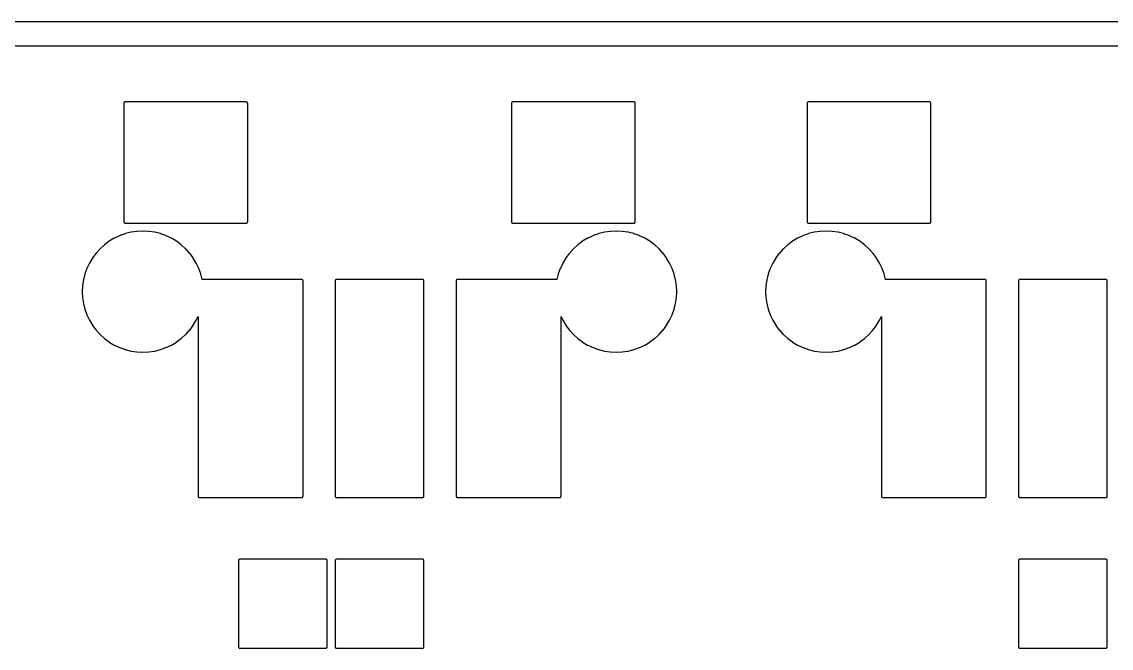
# Model space of a CAD drawing. Header units: inches. Extents: x -0.5 to 10, y -2.4 to 3.9.
# Drawn here: x 1.6391 to 2.0377, y 3.6338 to 3.8628 of the extents above; entities that cross this region are included whole.
import ezdxf

# ---------------------------------------------------------------- set-up
doc = ezdxf.new("R2010")
doc.units = ezdxf.units.IN

msp = doc.modelspace()

# ---------------------------------------------------------------- linework, layer by layer
for points in [[(4.8032, 3.86275), (0, 3.86275)], [(2.6495, 3.85385), (1.6205, 3.85385)]]:
    msp.add_lwpolyline(points)
for points in [[(1.676925, 3.789151), (1.676925, 3.789151), (1.67695, 3.78915), (1.72125, 3.78915), (1.721275, 3.789151), (1.721324, 3.789156), (1.721372, 3.789165), (1.721419, 3.789179), (1.721464, 3.789198), (1.721507, 3.789221), (1.721548, 3.789249), (1.721586, 3.78928), (1.72162, 3.789314), (1.721651, 3.789352), (1.721679, 3.789393), (1.721702, 3.789436), (1.721721, 3.789481), (1.721735, 3.789528), (1.721744, 3.789576), (1.721749, 3.789625), (1.72175, 3.78965), (1.72175, 3.83295), (1.721749, 3.832975), (1.721744, 3.833024), (1.721735, 3.833072), (1.721721, 3.833119), (1.721702, 3.833164), (1.721679, 3.833207), (1.721651, 3.833248), (1.72162, 3.833286), (1.721586, 3.83332), (1.721548, 3.833351), (1.721507, 3.833379), (1.721464, 3.833402), (1.721419, 3.833421), (1.721372, 3.833435), (1.721324, 3.833444), (1.721275, 3.833449), (1.72125, 3.83345), (1.67695, 3.83345), (1.676925, 3.833449), (1.676876, 3.833444), (1.676828, 3.833435), (1.676781, 3.833421), (1.676736, 3.833402), (1.676693, 3.833379), (1.676652, 3.833351), (1.676614, 3.83332), (1.67658, 3.833286), (1.676549, 3.833248), (1.676521, 3.833207), (1.676498, 3.833164), (1.676479, 3.833119), (1.676465, 3.833072), (1.676456, 3.833024), (1.676451, 3.832975), (1.67645, 3.83295), (1.67645, 3.78965), (1.676451, 3.789625), (1.676456, 3.789576), (1.676465, 3.789528), (1.676479, 3.789481), (1.676498, 3.789436), (1.676521, 3.789393), (1.676549, 3.789352), (1.67658, 3.789314), (1.676614, 3.78928), (1.676652, 3.789249), (1.676693, 3.789221), (1.676736, 3.789198), (1.676781, 3.789179), (1.676828, 3.789165), (1.676876, 3.789156)], [(1.818725, 3.789151), (1.818725, 3.789151), (1.81875, 3.78915), (1.86305, 3.78915), (1.863075, 3.789151), (1.863124, 3.789156), (1.863172, 3.789165), (1.863219, 3.789179), (1.863264, 3.789198), (1.863307, 3.789221), (1.863348, 3.789249), (1.863386, 3.78928), (1.86342, 3.789314), (1.863451, 3.789352), (1.863479, 3.789393), (1.863502, 3.789436), (1.863521, 3.789481), (1.863535, 3.789528), (1.863544, 3.789576), (1.863549, 3.789625), (1.86355, 3.78965), (1.86355, 3.83295), (1.863549, 3.832975), (1.863544, 3.833024), (1.863535, 3.833072), (1.863521, 3.833119), (1.863502, 3.833164), (1.863479, 3.833207), (1.863451, 3.833248), (1.86342, 3.833286), (1.863386, 3.83332), (1.863348, 3.833351), (1.863307, 3.833379), (1.863264, 3.833402), (1.863219, 3.833421), (1.863172, 3.833435), (1.863124, 3.833444), (1.863075, 3.833449), (1.86305, 3.83345), (1.81875, 3.83345), (1.818725, 3.833449), (1.818676, 3.833444), (1.818628, 3.833435), (1.818581, 3.833421), (1.818536, 3.833402), (1.818493, 3.833379), (1.818452, 3.833351), (1.818414, 3.83332), (1.81838, 3.833286), (1.818349, 3.833248), (1.818321, 3.833207), (1.818298, 3.833164), (1.818279, 3.833119), (1.818265, 3.833072), (1.818256, 3.833024), (1.818251, 3.832975), (1.81825, 3.83295), (1.81825, 3.78965), (1.818251, 3.789625), (1.818256, 3.789576), (1.818265, 3.789528), (1.818279, 3.789481), (1.818298, 3.789436), (1.818321, 3.789393), (1.818349, 3.789352), (1.81838, 3.789314), (1.818414, 3.78928), (1.818452, 3.789249), (1.818493, 3.789221), (1.818536, 3.789198), (1.818581, 3.789179), (1.818628, 3.789165), (1.818676, 3.789156)], [(1.926925, 3.789151), (1.926925, 3.789151), (1.92695, 3.78915), (1.97125, 3.78915), (1.971275, 3.789151), (1.971324, 3.789156), (1.971372, 3.789165), (1.971419, 3.789179), (1.971464, 3.789198), (1.971507, 3.789221), (1.971548, 3.789249), (1.971586, 3.78928), (1.97162, 3.789314), (1.971651, 3.789352), (1.971679, 3.789393), (1.971702, 3.789436), (1.971721, 3.789481), (1.971735, 3.789528), (1.971744, 3.789576), (1.971749, 3.789625), (1.97175, 3.78965), (1.97175, 3.83295), (1.971749, 3.832975), (1.971744, 3.833024), (1.971735, 3.833072), (1.971721, 3.833119), (1.971702, 3.833164), (1.971679, 3.833207), (1.971651, 3.833248), (1.97162, 3.833286), (1.971586, 3.83332), (1.971548, 3.833351), (1.971507, 3.833379), (1.971464, 3.833402), (1.971419, 3.833421), (1.971372, 3.833435), (1.971324, 3.833444), (1.971275, 3.833449), (1.97125, 3.83345), (1.92695, 3.83345), (1.926925, 3.833449), (1.926876, 3.833444), (1.926828, 3.833435), (1.926781, 3.833421), (1.926736, 3.833402), (1.926693, 3.833379), (1.926652, 3.833351), (1.926614, 3.83332), (1.92658, 3.833286), (1.926549, 3.833248), (1.926521, 3.833207), (1.926498, 3.833164), (1.926479, 3.833119), (1.926465, 3.833072), (1.926456, 3.833024), (1.926451, 3.832975), (1.92645, 3.83295), (1.92645, 3.78965), (1.926451, 3.789625), (1.926456, 3.789576), (1.926465, 3.789528), (1.926479, 3.789481), (1.926498, 3.789436), (1.926521, 3.789393), (1.926549, 3.789352), (1.92658, 3.789314), (1.926614, 3.78928), (1.926652, 3.789249), (1.926693, 3.789221), (1.926736, 3.789198), (1.926781, 3.789179), (1.926828, 3.789165), (1.926876, 3.789156)], [(1.7036, 3.755064), (1.7036, 3.68935), (1.703601, 3.689325), (1.703606, 3.689276), (1.703615, 3.689228), (1.703629, 3.689181), (1.703648, 3.689136), (1.703671, 3.689093), (1.703699, 3.689052), (1.70373, 3.689014), (1.703764, 3.68898), (1.703802, 3.688949), (1.703843, 3.688921), (1.703886, 3.688898), (1.703931, 3.688879), (1.703978, 3.688865), (1.704026, 3.688856), (1.704075, 3.688851), (1.7041, 3.68885), (1.7415, 3.68885), (1.741525, 3.688851), (1.741574, 3.688856), (1.741622, 3.688865), (1.741669, 3.688879), (1.741714, 3.688898), (1.741757, 3.688921), (1.741798, 3.688949), (1.741836, 3.68898), (1.74187, 3.689014), (1.741901, 3.689052), (1.741929, 3.689093), (1.741952, 3.689136), (1.741971, 3.689181), (1.741985, 3.689228), (1.741994, 3.689276), (1.741999, 3.689325), (1.742, 3.68935), (1.742, 3.76805), (1.741999, 3.768075), (1.741994, 3.768124), (1.741985, 3.768172), (1.741971, 3.768219), (1.741952, 3.768264), (1.741929, 3.768307), (1.741901, 3.768348), (1.74187, 3.768386), (1.741836, 3.76842), (1.741798, 3.768451), (1.741757, 3.768479), (1.741714, 3.768502), (1.741669, 3.768521), (1.741622, 3.768535), (1.741574, 3.768544), (1.741525, 3.768549), (1.7415, 3.76855), (1.705093, 3.76855), (1.704603, 3.770506), (1.704596, 3.770532), (1.704589, 3.770553), (1.703873, 3.772554), (1.703865, 3.772573), (1.703854, 3.772599), (1.702946, 3.77452), (1.702934, 3.774542), (1.702922, 3.774563), (1.70183, 3.776385), (1.701817, 3.776405), (1.701803, 3.776426), (1.700537, 3.778132), (1.700521, 3.778154), (1.700506, 3.77817), (1.699079, 3.779745), (1.699062, 3.779762), (1.699045, 3.779779), (1.69747, 3.781206), (1.697454, 3.781221), (1.697432, 3.781237), (1.695726, 3.782503), (1.695705, 3.782517), (1.695685, 3.78253), (1.693863, 3.783622), (1.693842, 3.783634), (1.69382, 3.783646), (1.691899, 3.784554), (1.691873, 3.784565), (1.691854, 3.784573), (1.689853, 3.785289), (1.689832, 3.785296), (1.689806, 3.785303), (1.687745, 3.785819), (1.687721, 3.785824), (1.687697, 3.785829), (1.685595, 3.78614), (1.685573, 3.786143), (1.685547, 3.786145), (1.683425, 3.786249), (1.6834, 3.78625), (1.683375, 3.786249), (1.681253, 3.786145), (1.681227, 3.786143), (1.681205, 3.78614), (1.679103, 3.785829), (1.679079, 3.785824), (1.679055, 3.785819), (1.676994, 3.785303), (1.676968, 3.785296), (1.676947, 3.785289), (1.674946, 3.784573), (1.674927, 3.784565), (1.674901, 3.784554), (1.67298, 3.783646), (1.672958, 3.783634), (1.672937, 3.783622), (1.671115, 3.78253), (1.671095, 3.782517), (1.671074, 3.782503), (1.669368, 3.781237), (1.669346, 3.781221), (1.66933, 3.781206), (1.667755, 3.779779), (1.667738, 3.779762), (1.667721, 3.779745), (1.666294, 3.77817), (1.666279, 3.778154), (1.666263, 3.778132), (1.664997, 3.776426), (1.664983, 3.776405), (1.66497, 3.776385), (1.663878, 3.774563), (1.663866, 3.774542), (1.663854, 3.77452), (1.662946, 3.772599), (1.662935, 3.772573), (1.662927, 3.772554), (1.662211, 3.770553), (1.662204, 3.770532), (1.662197, 3.770506), (1.661681, 3.768445), (1.661676, 3.768421), (1.661671, 3.768397), (1.66136, 3.766295), (1.661357, 3.766273), (1.661355, 3.766247), (1.661251, 3.764125), (1.66125, 3.7641), (1.661251, 3.764075), (1.661355, 3.761953), (1.661357, 3.761927), (1.66136, 3.761905), (1.661671, 3.759803), (1.661676, 3.759779), (1.661681, 3.759755), (1.662197, 3.757694), (1.662204, 3.757668), (1.662211, 3.757647), (1.662927, 3.755646), (1.662935, 3.755627), (1.662946, 3.755601), (1.663854, 3.75368), (1.663866, 3.753658), (1.663878, 3.753637), (1.66497, 3.751815), (1.664983, 3.751795), (1.664997, 3.751774), (1.666263, 3.750068), (1.666279, 3.750046), (1.666294, 3.75003), (1.667721, 3.748455), (1.667738, 3.748438), (1.667755, 3.748421), (1.66933, 3.746994), (1.669346, 3.746979), (1.669368, 3.746963), (1.671074, 3.745697), (1.671095, 3.745683), (1.671115, 3.74567), (1.672937, 3.744578), (1.672958, 3.744566), (1.67298, 3.744554), (1.674901, 3.743646), (1.674927, 3.743635), (1.674946, 3.743627), (1.676947, 3.742911), (1.676968, 3.742904), (1.676994, 3.742897), (1.679055, 3.742381), (1.679079, 3.742376), (1.679103, 3.742371), (1.681205, 3.74206), (1.681227, 3.742057), (1.681253, 3.742055), (1.683375, 3.741951), (1.6834, 3.74195), (1.683425, 3.741951), (1.685547, 3.742055), (1.685573, 3.742057), (1.685595, 3.74206), (1.687697, 3.742371), (1.687721, 3.742376), (1.687745, 3.742381), (1.689806, 3.742897), (1.689832, 3.742904), (1.689853, 3.742911), (1.691854, 3.743627), (1.691873, 3.743635), (1.691899, 3.743646), (1.69382, 3.744554), (1.693842, 3.744566), (1.693863, 3.744578), (1.695685, 3.74567), (1.695705, 3.745683), (1.695726, 3.745697), (1.697432, 3.746963), (1.697454, 3.746979), (1.69747, 3.746994), (1.699045, 3.748421), (1.699062, 3.748438), (1.699079, 3.748455), (1.700506, 3.75003), (1.700521, 3.750046), (1.700537, 3.750068), (1.701803, 3.751774), (1.701817, 3.751795), (1.70183, 3.751815), (1.702922, 3.753637), (1.702934, 3.753658), (1.702946, 3.75368)], [(1.798475, 3.688851), (1.798475, 3.688851), (1.7985, 3.68885), (1.8359, 3.68885), (1.835925, 3.688851), (1.835974, 3.688856), (1.836022, 3.688865), (1.836069, 3.688879), (1.836114, 3.688898), (1.836157, 3.688921), (1.836198, 3.688949), (1.836236, 3.68898), (1.83627, 3.689014), (1.836301, 3.689052), (1.836329, 3.689093), (1.836352, 3.689136), (1.836371, 3.689181), (1.836385, 3.689228), (1.836394, 3.689276), (1.836399, 3.689325), (1.8364, 3.68935), (1.8364, 3.755064), (1.837054, 3.75368), (1.837066, 3.753658), (1.837078, 3.753637), (1.83817, 3.751815), (1.838183, 3.751795), (1.838197, 3.751774), (1.839463, 3.750068), (1.839479, 3.750046), (1.839494, 3.75003), (1.840921, 3.748455), (1.840938, 3.748438), (1.840955, 3.748421), (1.84253, 3.746994), (1.842546, 3.746979), (1.842568, 3.746963), (1.844274, 3.745697), (1.844295, 3.745683), (1.844315, 3.74567), (1.846137, 3.744578), (1.846158, 3.744566), (1.84618, 3.744554), (1.848101, 3.743646), (1.848127, 3.743635), (1.848146, 3.743627), (1.850147, 3.742911), (1.850168, 3.742904), (1.850194, 3.742897), (1.852255, 3.742381), (1.852279, 3.742376), (1.852303, 3.742371), (1.854405, 3.74206), (1.854427, 3.742057), (1.854453, 3.742055), (1.856575, 3.741951), (1.8566, 3.74195), (1.856625, 3.741951), (1.858747, 3.742055), (1.858773, 3.742057), (1.858795, 3.74206), (1.860897, 3.742371), (1.860921, 3.742376), (1.860945, 3.742381), (1.863006, 3.742897), (1.863032, 3.742904), (1.863053, 3.742911), (1.865054, 3.743627), (1.865073, 3.743635), (1.865099, 3.743646), (1.86702, 3.744554), (1.867042, 3.744566), (1.867063, 3.744578), (1.868885, 3.74567), (1.868905, 3.745683), (1.868926, 3.745697), (1.870632, 3.746963), (1.870654, 3.746979), (1.87067, 3.746994), (1.872245, 3.748421), (1.872262, 3.748438), (1.872279, 3.748455), (1.873706, 3.75003), (1.873721, 3.750046), (1.873737, 3.750068), (1.875003, 3.751774), (1.875017, 3.751795), (1.87503, 3.751815), (1.876122, 3.753637), (1.876134, 3.753658), (1.876146, 3.75368), (1.877054, 3.755601), (1.877065, 3.755627), (1.877073, 3.755646), (1.877789, 3.757647), (1.877796, 3.757668), (1.877803, 3.757694), (1.878319, 3.759755), (1.878324, 3.759779), (1.878329, 3.759803), (1.87864, 3.761905), (1.878643, 3.761927), (1.878645, 3.761953), (1.878749, 3.764075), (1.87875, 3.7641), (1.878749, 3.764125), (1.878645, 3.766247), (1.878643, 3.766273), (1.87864, 3.766295), (1.878329, 3.768397), (1.878324, 3.768421), (1.878319, 3.768445), (1.877803, 3.770506), (1.877796, 3.770532), (1.877789, 3.770553), (1.877073, 3.772554), (1.877065, 3.772573), (1.877054, 3.772599), (1.876146, 3.77452), (1.876134, 3.774542), (1.876122, 3.774563), (1.87503, 3.776385), (1.875017, 3.776405), (1.875003, 3.776426), (1.873737, 3.778132), (1.873721, 3.778154), (1.873706, 3.77817), (1.872279, 3.779745), (1.872262, 3.779762), (1.872245, 3.779779), (1.87067, 3.781206), (1.870654, 3.781221), (1.870632, 3.781237), (1.868926, 3.782503), (1.868905, 3.782517), (1.868885, 3.78253), (1.867063, 3.783622), (1.867042, 3.783634), (1.86702, 3.783646), (1.865099, 3.784554), (1.865073, 3.784565), (1.865054, 3.784573), (1.863053, 3.785289), (1.863032, 3.785296), (1.863006, 3.785303), (1.860945, 3.785819), (1.860921, 3.785824), (1.860897, 3.785829), (1.858795, 3.78614), (1.858773, 3.786143), (1.858747, 3.786145), (1.856625, 3.786249), (1.8566, 3.78625), (1.856575, 3.786249), (1.854453, 3.786145), (1.854427, 3.786143), (1.854405, 3.78614), (1.852303, 3.785829), (1.852279, 3.785824), (1.852255, 3.785819), (1.850194, 3.785303), (1.850168, 3.785296), (1.850147, 3.785289), (1.848146, 3.784573), (1.848127, 3.784565), (1.848101, 3.784554), (1.84618, 3.783646), (1.846158, 3.783634), (1.846137, 3.783622), (1.844315, 3.78253), (1.844295, 3.782517), (1.844274, 3.782503), (1.842568, 3.781237), (1.842546, 3.781221), (1.84253, 3.781206), (1.840955, 3.779779), (1.840938, 3.779762), (1.840921, 3.779745), (1.839494, 3.77817), (1.839479, 3.778154), (1.839463, 3.778132), (1.838197, 3.776426), (1.838183, 3.776405), (1.83817, 3.776385), (1.837078, 3.774563), (1.837066, 3.774542), (1.837054, 3.77452), (1.836146, 3.772599), (1.836135, 3.772573), (1.836127, 3.772554), (1.835411, 3.770553), (1.835404, 3.770532), (1.835397, 3.770506), (1.834907, 3.76855), (1.7985, 3.76855), (1.798475, 3.768549), (1.798426, 3.768544), (1.798378, 3.768535), (1.798331, 3.768521), (1.798286, 3.768502), (1.798243, 3.768479), (1.798202, 3.768451), (1.798164, 3.76842), (1.79813, 3.768386), (1.798099, 3.768348), (1.798071, 3.768307), (1.798048, 3.768264), (1.798029, 3.768219), (1.798015, 3.768172), (1.798006, 3.768124), (1.798001, 3.768075), (1.798, 3.76805), (1.798, 3.68935), (1.798001, 3.689325), (1.798006, 3.689276), (1.798015, 3.689228), (1.798029, 3.689181), (1.798048, 3.689136), (1.798071, 3.689093), (1.798099, 3.689052), (1.79813, 3.689014), (1.798164, 3.68898), (1.798202, 3.688949), (1.798243, 3.688921), (1.798286, 3.688898), (1.798331, 3.688879), (1.798378, 3.688865), (1.798426, 3.688856)], [(1.9536, 3.755064), (1.9536, 3.68935), (1.953601, 3.689325), (1.953606, 3.689276), (1.953615, 3.689228), (1.953629, 3.689181), (1.953648, 3.689136), (1.953671, 3.689093), (1.953699, 3.689052), (1.95373, 3.689014), (1.953764, 3.68898), (1.953802, 3.688949), (1.953843, 3.688921), (1.953886, 3.688898), (1.953931, 3.688879), (1.953978, 3.688865), (1.954026, 3.688856), (1.954075, 3.688851), (1.9541, 3.68885), (1.9915, 3.68885), (1.991525, 3.688851), (1.991574, 3.688856), (1.991622, 3.688865), (1.991669, 3.688879), (1.991714, 3.688898), (1.991757, 3.688921), (1.991798, 3.688949), (1.991836, 3.68898), (1.99187, 3.689014), (1.991901, 3.689052), (1.991929, 3.689093), (1.991952, 3.689136), (1.991971, 3.689181), (1.991985, 3.689228), (1.991994, 3.689276), (1.991999, 3.689325), (1.992, 3.68935), (1.992, 3.76805), (1.991999, 3.768075), (1.991994, 3.768124), (1.991985, 3.768172), (1.991971, 3.768219), (1.991952, 3.768264), (1.991929, 3.768307), (1.991901, 3.768348), (1.99187, 3.768386), (1.991836, 3.76842), (1.991798, 3.768451), (1.991757, 3.768479), (1.991714, 3.768502), (1.991669, 3.768521), (1.991622, 3.768535), (1.991574, 3.768544), (1.991525, 3.768549), (1.9915, 3.76855), (1.955093, 3.76855), (1.954603, 3.770506), (1.954596, 3.770532), (1.954589, 3.770553), (1.953873, 3.772554), (1.953865, 3.772573), (1.953854, 3.772599), (1.952946, 3.77452), (1.952934, 3.774542), (1.952922, 3.774563), (1.95183, 3.776385), (1.951817, 3.776405), (1.951803, 3.776426), (1.950537, 3.778132), (1.950521, 3.778154), (1.950506, 3.77817), (1.949079, 3.779745), (1.949062, 3.779762), (1.949045, 3.779779), (1.94747, 3.781206), (1.947454, 3.781221), (1.947432, 3.781237), (1.945726, 3.782503), (1.945705, 3.782517), (1.945685, 3.78253), (1.943863, 3.783622), (1.943842, 3.783634), (1.94382, 3.783646), (1.941899, 3.784554), (1.941873, 3.784565), (1.941854, 3.784573), (1.939853, 3.785289), (1.939832, 3.785296), (1.939806, 3.785303), (1.937745, 3.785819), (1.937721, 3.785824), (1.937697, 3.785829), (1.935595, 3.78614), (1.935573, 3.786143), (1.935547, 3.786145), (1.933425, 3.786249), (1.9334, 3.78625), (1.933375, 3.786249), (1.931253, 3.786145), (1.931227, 3.786143), (1.931205, 3.78614), (1.929103, 3.785829), (1.929079, 3.785824), (1.929055, 3.785819), (1.926994, 3.785303), (1.926968, 3.785296), (1.926947, 3.785289), (1.924946, 3.784573), (1.924927, 3.784565), (1.924901, 3.784554), (1.92298, 3.783646), (1.922958, 3.783634), (1.922937, 3.783622), (1.921115, 3.78253), (1.921095, 3.782517), (1.921074, 3.782503), (1.919368, 3.781237), (1.919346, 3.781221), (1.91933, 3.781206), (1.917755, 3.779779), (1.917738, 3.779762), (1.917721, 3.779745), (1.916294, 3.77817), (1.916279, 3.778154), (1.916263, 3.778132), (1.914997, 3.776426), (1.914983, 3.776405), (1.91497, 3.776385), (1.913878, 3.774563), (1.913866, 3.774542), (1.913854, 3.77452), (1.912946, 3.772599), (1.912935, 3.772573), (1.912927, 3.772554), (1.912211, 3.770553), (1.912204, 3.770532), (1.912197, 3.770506), (1.911681, 3.768445), (1.911676, 3.768421), (1.911671, 3.768397), (1.91136, 3.766295), (1.911357, 3.766273), (1.911355, 3.766247), (1.911251, 3.764125), (1.91125, 3.7641), (1.911251, 3.764075), (1.911355, 3.761953), (1.911357, 3.761927), (1.91136, 3.761905), (1.911671, 3.759803), (1.911676, 3.759779), (1.911681, 3.759755), (1.912197, 3.757694), (1.912204, 3.757668), (1.912211, 3.757647), (1.912927, 3.755646), (1.912935, 3.755627), (1.912946, 3.755601), (1.913854, 3.75368), (1.913866, 3.753658), (1.913878, 3.753637), (1.91497, 3.751815), (1.914983, 3.751795), (1.914997, 3.751774), (1.916263, 3.750068), (1.916279, 3.750046), (1.916294, 3.75003), (1.917721, 3.748455), (1.917738, 3.748438), (1.917755, 3.748421), (1.91933, 3.746994), (1.919346, 3.746979), (1.919368, 3.746963), (1.921074, 3.745697), (1.921095, 3.745683), (1.921115, 3.74567), (1.922937, 3.744578), (1.922958, 3.744566), (1.92298, 3.744554), (1.924901, 3.743646), (1.924927, 3.743635), (1.924946, 3.743627), (1.926947, 3.742911), (1.926968, 3.742904), (1.926994, 3.742897), (1.929055, 3.742381), (1.929079, 3.742376), (1.929103, 3.742371), (1.931205, 3.74206), (1.931227, 3.742057), (1.931253, 3.742055), (1.933375, 3.741951), (1.9334, 3.74195), (1.933425, 3.741951), (1.935547, 3.742055), (1.935573, 3.742057), (1.935595, 3.74206), (1.937697, 3.742371), (1.937721, 3.742376), (1.937745, 3.742381), (1.939806, 3.742897), (1.939832, 3.742904), (1.939853, 3.742911), (1.941854, 3.743627), (1.941873, 3.743635), (1.941899, 3.743646), (1.94382, 3.744554), (1.943842, 3.744566), (1.943863, 3.744578), (1.945685, 3.74567), (1.945705, 3.745683), (1.945726, 3.745697), (1.947432, 3.746963), (1.947454, 3.746979), (1.94747, 3.746994), (1.949045, 3.748421), (1.949062, 3.748438), (1.949079, 3.748455), (1.950506, 3.75003), (1.950521, 3.750046), (1.950537, 3.750068), (1.951803, 3.751774), (1.951817, 3.751795), (1.95183, 3.751815), (1.952922, 3.753637), (1.952934, 3.753658), (1.952946, 3.75368)], [(1.754225, 3.688851), (1.754225, 3.688851), (1.75425, 3.68885), (1.78575, 3.68885), (1.785775, 3.688851), (1.785824, 3.688856), (1.785872, 3.688865), (1.785919, 3.688879), (1.785964, 3.688898), (1.786007, 3.688921), (1.786048, 3.688949), (1.786086, 3.68898), (1.78612, 3.689014), (1.786151, 3.689052), (1.786179, 3.689093), (1.786202, 3.689136), (1.786221, 3.689181), (1.786235, 3.689228), (1.786244, 3.689276), (1.786249, 3.689325), (1.78625, 3.68935), (1.78625, 3.76805), (1.786249, 3.768075), (1.786244, 3.768124), (1.786235, 3.768172), (1.786221, 3.768219), (1.786202, 3.768264), (1.786179, 3.768307), (1.786151, 3.768348), (1.78612, 3.768386), (1.786086, 3.76842), (1.786048, 3.768451), (1.786007, 3.768479), (1.785964, 3.768502), (1.785919, 3.768521), (1.785872, 3.768535), (1.785824, 3.768544), (1.785775, 3.768549), (1.78575, 3.76855), (1.75425, 3.76855), (1.754225, 3.768549), (1.754176, 3.768544), (1.754128, 3.768535), (1.754081, 3.768521), (1.754036, 3.768502), (1.753993, 3.768479), (1.753952, 3.768451), (1.753914, 3.76842), (1.75388, 3.768386), (1.753849, 3.768348), (1.753821, 3.768307), (1.753798, 3.768264), (1.753779, 3.768219), (1.753765, 3.768172), (1.753756, 3.768124), (1.753751, 3.768075), (1.75375, 3.76805), (1.75375, 3.68935), (1.753751, 3.689325), (1.753756, 3.689276), (1.753765, 3.689228), (1.753779, 3.689181), (1.753798, 3.689136), (1.753821, 3.689093), (1.753849, 3.689052), (1.75388, 3.689014), (1.753914, 3.68898), (1.753952, 3.688949), (1.753993, 3.688921), (1.754036, 3.688898), (1.754081, 3.688879), (1.754128, 3.688865), (1.754176, 3.688856)], [(2.004225, 3.688851), (2.004225, 3.688851), (2.00425, 3.68885), (2.03575, 3.68885), (2.035775, 3.688851), (2.035824, 3.688856), (2.035872, 3.688865), (2.035919, 3.688879), (2.035964, 3.688898), (2.036007, 3.688921), (2.036048, 3.688949), (2.036086, 3.68898), (2.03612, 3.689014), (2.036151, 3.689052), (2.036179, 3.689093), (2.036202, 3.689136), (2.036221, 3.689181), (2.036235, 3.689228), (2.036244, 3.689276), (2.036249, 3.689325), (2.03625, 3.68935), (2.03625, 3.76805), (2.036249, 3.768075), (2.036244, 3.768124), (2.036235, 3.768172), (2.036221, 3.768219), (2.036202, 3.768264), (2.036179, 3.768307), (2.036151, 3.768348), (2.03612, 3.768386), (2.036086, 3.76842), (2.036048, 3.768451), (2.036007, 3.768479), (2.035964, 3.768502), (2.035919, 3.768521), (2.035872, 3.768535), (2.035824, 3.768544), (2.035775, 3.768549), (2.03575, 3.76855), (2.00425, 3.76855), (2.004225, 3.768549), (2.004176, 3.768544), (2.004128, 3.768535), (2.004081, 3.768521), (2.004036, 3.768502), (2.003993, 3.768479), (2.003952, 3.768451), (2.003914, 3.76842), (2.00388, 3.768386), (2.003849, 3.768348), (2.003821, 3.768307), (2.003798, 3.768264), (2.003779, 3.768219), (2.003765, 3.768172), (2.003756, 3.768124), (2.003751, 3.768075), (2.00375, 3.76805), (2.00375, 3.68935), (2.003751, 3.689325), (2.003756, 3.689276), (2.003765, 3.689228), (2.003779, 3.689181), (2.003798, 3.689136), (2.003821, 3.689093), (2.003849, 3.689052), (2.00388, 3.689014), (2.003914, 3.68898), (2.003952, 3.688949), (2.003993, 3.688921), (2.004036, 3.688898), (2.004081, 3.688879), (2.004128, 3.688865), (2.004176, 3.688856)], [(1.718825, 3.633751), (1.718825, 3.633751), (1.71885, 3.63375), (1.75035, 3.63375), (1.750375, 3.633751), (1.750424, 3.633756), (1.750472, 3.633765), (1.750519, 3.633779), (1.750564, 3.633798), (1.750607, 3.633821), (1.750648, 3.633849), (1.750686, 3.63388), (1.75072, 3.633914), (1.750751, 3.633952), (1.750779, 3.633993), (1.750802, 3.634036), (1.750821, 3.634081), (1.750835, 3.634128), (1.750844, 3.634176), (1.750849, 3.634225), (1.75085, 3.63425), (1.75085, 3.66575), (1.750849, 3.665775), (1.750844, 3.665824), (1.750835, 3.665872), (1.750821, 3.665919), (1.750802, 3.665964), (1.750779, 3.666007), (1.750751, 3.666048), (1.75072, 3.666086), (1.750686, 3.66612), (1.750648, 3.666151), (1.750607, 3.666179), (1.750564, 3.666202), (1.750519, 3.666221), (1.750472, 3.666235), (1.750424, 3.666244), (1.750375, 3.666249), (1.75035, 3.66625), (1.71885, 3.66625), (1.718825, 3.666249), (1.718776, 3.666244), (1.718728, 3.666235), (1.718681, 3.666221), (1.718636, 3.666202), (1.718593, 3.666179), (1.718552, 3.666151), (1.718514, 3.66612), (1.71848, 3.666086), (1.718449, 3.666048), (1.718421, 3.666007), (1.718398, 3.665964), (1.718379, 3.665919), (1.718365, 3.665872), (1.718356, 3.665824), (1.718351, 3.665775), (1.71835, 3.66575), (1.71835, 3.63425), (1.718351, 3.634225), (1.718356, 3.634176), (1.718365, 3.634128), (1.718379, 3.634081), (1.718398, 3.634036), (1.718421, 3.633993), (1.718449, 3.633952), (1.71848, 3.633914), (1.718514, 3.63388), (1.718552, 3.633849), (1.718593, 3.633821), (1.718636, 3.633798), (1.718681, 3.633779), (1.718728, 3.633765), (1.718776, 3.633756)], [(1.754225, 3.633751), (1.754225, 3.633751), (1.75425, 3.63375), (1.78575, 3.63375), (1.785775, 3.633751), (1.785824, 3.633756), (1.785872, 3.633765), (1.785919, 3.633779), (1.785964, 3.633798), (1.786007, 3.633821), (1.786048, 3.633849), (1.786086, 3.63388), (1.78612, 3.633914), (1.786151, 3.633952), (1.786179, 3.633993), (1.786202, 3.634036), (1.786221, 3.634081), (1.786235, 3.634128), (1.786244, 3.634176), (1.786249, 3.634225), (1.78625, 3.63425), (1.78625, 3.66575), (1.786249, 3.665775), (1.786244, 3.665824), (1.786235, 3.665872), (1.786221, 3.665919), (1.786202, 3.665964), (1.786179, 3.666007), (1.786151, 3.666048), (1.78612, 3.666086), (1.786086, 3.66612), (1.786048, 3.666151), (1.786007, 3.666179), (1.785964, 3.666202), (1.785919, 3.666221), (1.785872, 3.666235), (1.785824, 3.666244), (1.785775, 3.666249), (1.78575, 3.66625), (1.75425, 3.66625), (1.754225, 3.666249), (1.754176, 3.666244), (1.754128, 3.666235), (1.754081, 3.666221), (1.754036, 3.666202), (1.753993, 3.666179), (1.753952, 3.666151), (1.753914, 3.66612), (1.75388, 3.666086), (1.753849, 3.666048), (1.753821, 3.666007), (1.753798, 3.665964), (1.753779, 3.665919), (1.753765, 3.665872), (1.753756, 3.665824), (1.753751, 3.665775), (1.75375, 3.66575), (1.75375, 3.63425), (1.753751, 3.634225), (1.753756, 3.634176), (1.753765, 3.634128), (1.753779, 3.634081), (1.753798, 3.634036), (1.753821, 3.633993), (1.753849, 3.633952), (1.75388, 3.633914), (1.753914, 3.63388), (1.753952, 3.633849), (1.753993, 3.633821), (1.754036, 3.633798), (1.754081, 3.633779), (1.754128, 3.633765), (1.754176, 3.633756)], [(2.004225, 3.633751), (2.004225, 3.633751), (2.00425, 3.63375), (2.03575, 3.63375), (2.035775, 3.633751), (2.035824, 3.633756), (2.035872, 3.633765), (2.035919, 3.633779), (2.035964, 3.633798), (2.036007, 3.633821), (2.036048, 3.633849), (2.036086, 3.63388), (2.03612, 3.633914), (2.036151, 3.633952), (2.036179, 3.633993), (2.036202, 3.634036), (2.036221, 3.634081), (2.036235, 3.634128), (2.036244, 3.634176), (2.036249, 3.634225), (2.03625, 3.63425), (2.03625, 3.66575), (2.036249, 3.665775), (2.036244, 3.665824), (2.036235, 3.665872), (2.036221, 3.665919), (2.036202, 3.665964), (2.036179, 3.666007), (2.036151, 3.666048), (2.03612, 3.666086), (2.036086, 3.66612), (2.036048, 3.666151), (2.036007, 3.666179), (2.035964, 3.666202), (2.035919, 3.666221), (2.035872, 3.666235), (2.035824, 3.666244), (2.035775, 3.666249), (2.03575, 3.66625), (2.00425, 3.66625), (2.004225, 3.666249), (2.004176, 3.666244), (2.004128, 3.666235), (2.004081, 3.666221), (2.004036, 3.666202), (2.003993, 3.666179), (2.003952, 3.666151), (2.003914, 3.66612), (2.00388, 3.666086), (2.003849, 3.666048), (2.003821, 3.666007), (2.003798, 3.665964), (2.003779, 3.665919), (2.003765, 3.665872), (2.003756, 3.665824), (2.003751, 3.665775), (2.00375, 3.66575), (2.00375, 3.63425), (2.003751, 3.634225), (2.003756, 3.634176), (2.003765, 3.634128), (2.003779, 3.634081), (2.003798, 3.634036), (2.003821, 3.633993), (2.003849, 3.633952), (2.00388, 3.633914), (2.003914, 3.63388), (2.003952, 3.633849), (2.003993, 3.633821), (2.004036, 3.633798), (2.004081, 3.633779), (2.004128, 3.633765), (2.004176, 3.633756)]]:
    msp.add_lwpolyline(points, close=True)

doc.saveas('drawing.dxf')
